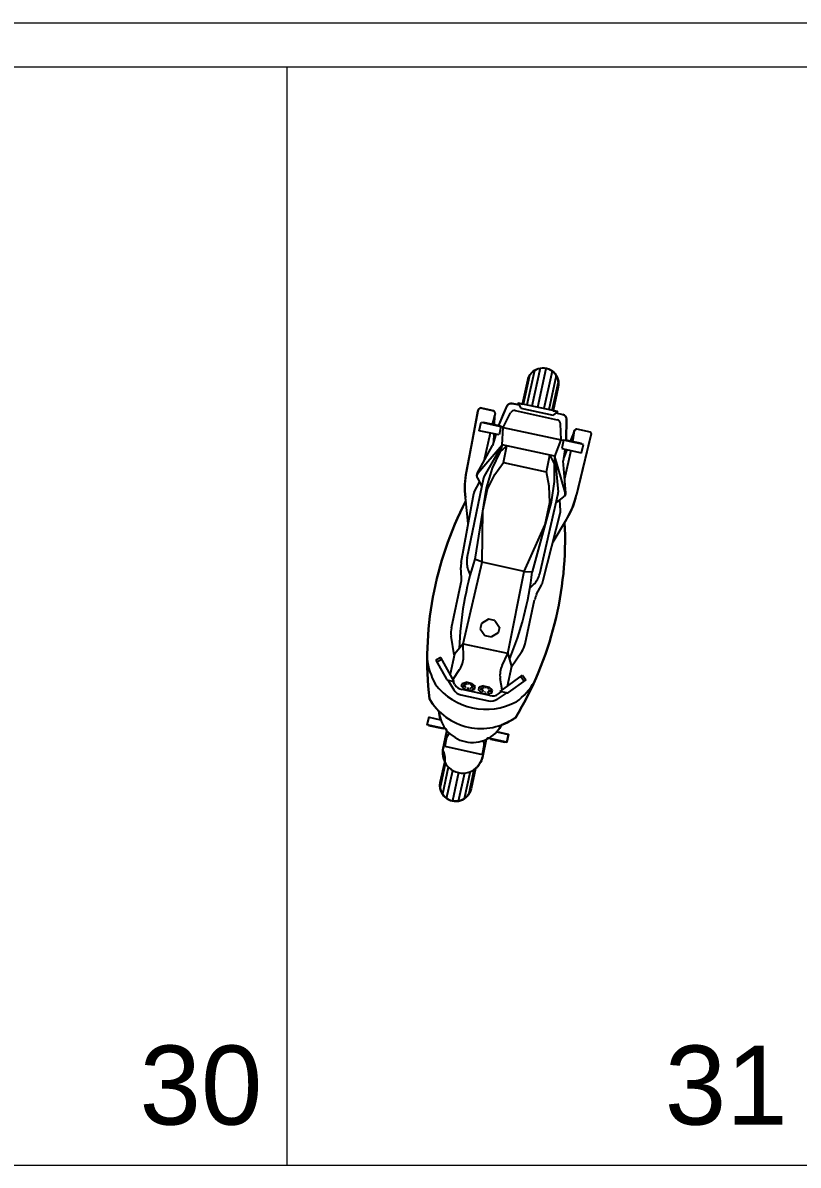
# Model space of a CAD drawing. Header units: inches. Extents: x 13 to 261, y -112 to -47.
# Drawn here: x 36.95 to 40.48, y -71.43 to -66.23 of the extents above; entities that cross this region are included whole.
import ezdxf

# ---------------------------------------------------------------- set-up
doc = ezdxf.new("R2010")
doc.units = ezdxf.units.IN
doc.header["$MEASUREMENT"] = 0
for name, color, linetype, lineweight in [('BANQUETA', 2, 'Continuous', 18), ('CAJONES', 3, 'Continuous', 20), ('TEXTOS', 124, 'Continuous', 30)]:
    doc.layers.add(name, color=color, linetype=linetype, lineweight=lineweight)
doc.layers.add('CONTORNO', color=7, linetype='Continuous')
doc.styles.add('TEXTOS', font='ARIALUNI.TTF', dxfattribs={"height": 0.36})

msp = doc.modelspace()

# ---------------------------------------------------------------- linework, layer by layer
for p, q in [((39.3035, -67.7995), (39.2663, -67.971)), ((39.2936, -67.9769), (39.3319, -67.8006)), ((39.2468, -67.8553), (39.2237, -67.9617)), ((39.2286, -67.9628), (39.2573, -67.8305)), ((39.2777, -67.8099), (39.2438, -67.9661)), ((39.3579, -67.8123), (39.3209, -67.9828)), ((39.377, -67.8329), (39.3434, -67.9877)), ((39.3586, -67.991), (39.3869, -67.8609)), ((39.3866, -67.8857), (39.3635, -67.9921)), ((39.208, -67.9663), (39.1763, -67.9594)), ((39.3826, -67.9967), (39.2044, -67.9579)), ((39.2044, -67.9579), (39.2153, -67.9813)), ((39.0224, -67.9865), (38.9684, -68.2673)), ((39.0309, -67.98), (39.0224, -67.9865)), ((39.0928, -67.9934), (39.0309, -67.98)), ((39.0992, -68.0054), (39.0849, -68.0552)), ((39.0928, -67.9934), (39.0992, -68.0054)), ((39.0945, -68.0573), (39.0962, -68.0156)), ((39.1151, -68.0592), (39.1537, -67.9709)), ((39.135, -68.0682), (39.1688, -68.0024)), ((39.1908, -67.992), (39.3808, -68.0333)), ((39.2153, -67.9813), (39.363, -68.0134)), ((39.3826, -67.9967), (39.363, -68.0134)), ((39.3759, -68.0028), (39.4076, -68.0097)), ((39.0266, -68.0833), (39.035, -68.0448)), ((39.035, -68.0448), (39.1249, -68.0643)), ((39.0443, -68.0443), (39.1166, -68.06)), ((39.1146, -68.0616), (39.1151, -68.0592)), ((39.1148, -68.0604), (39.1146, -68.0616)), ((39.135, -68.0682), (39.1148, -68.0604)), ((39.1249, -68.0643), (39.1166, -68.1028)), ((39.4, -68.1257), (39.3966, -68.0519)), ((39.4219, -68.1258), (39.4234, -68.0295)), ((39.1166, -68.1028), (39.0266, -68.0833)), ((39.0761, -68.094), (39.0482, -68.2224)), ((39.1028, -68.1003), (39.0877, -68.1504)), ((39.0932, -68.0982), (39.0918, -68.1357)), ((39.1303, -68.1479), (39.135, -68.0682)), ((39.135, -68.0682), (39.3992, -68.1256)), ((39.4414, -68.1326), (39.4571, -68.094)), ((39.4587, -68.0835), (39.451, -68.1347)), ((39.4694, -68.0752), (39.4587, -68.0835)), ((39.5364, -68.0982), (39.4691, -68.376)), ((39.4694, -68.0752), (39.5313, -68.0887)), ((39.5313, -68.0887), (39.5364, -68.0982)), ((39.017, -68.2781), (39.0877, -68.1504)), ((39.0205, -68.2773), (39.1303, -68.1479)), ((39.1303, -68.1479), (39.0491, -68.2902)), ((39.1528, -68.1528), (39.1198, -68.1809)), ((39.1303, -68.1479), (39.123, -68.1778)), ((39.3704, -68.2), (39.1303, -68.1479)), ((39.1364, -68.2282), (39.1528, -68.1528)), ((39.3712, -68.2002), (39.4, -68.1257)), ((39.4, -68.1257), (39.4216, -68.1271)), ((39.4108, -68.1264), (39.4024, -68.1649)), ((39.4024, -68.1649), (39.4924, -68.1845)), ((39.416, -68.1683), (39.4089, -68.2202)), ((39.5007, -68.1459), (39.4108, -68.1264)), ((39.4256, -68.1704), (39.4114, -68.2051)), ((39.4924, -68.1416), (39.4202, -68.1259)), ((39.4213, -68.1283), (39.4219, -68.1258)), ((39.4216, -68.1271), (39.4213, -68.1283)), ((39.4924, -68.1845), (39.5007, -68.1459)), ((39.1198, -68.1809), (39.0855, -68.2534)), ((39.3324, -68.2708), (39.3487, -68.1953)), ((39.3487, -68.1953), (39.3671, -68.2346)), ((39.3712, -68.2002), (39.3655, -68.2305)), ((39.4174, -68.3635), (39.3712, -68.2002)), ((39.3712, -68.2002), (39.3861, -68.3634)), ((39.4203, -68.3657), (39.4089, -68.2202)), ((39.4429, -68.1737), (39.415, -68.3021)), ((39.0855, -68.2534), (39.0589, -68.3451)), ((39.0976, -68.2829), (39.1364, -68.2282)), ((39.1364, -68.2282), (39.3315, -68.2706)), ((39.345, -68.3366), (39.3324, -68.2708)), ((39.3671, -68.2346), (39.3682, -68.3148)), ((38.9718, -68.6629), (39.0469, -68.2962)), ((39.0039, -68.3627), (39.0284, -68.3184)), ((39.0182, -68.2998), (39.0385, -68.3369)), ((39.0648, -68.3489), (39.0976, -68.2829)), ((39.3682, -68.3148), (39.3544, -68.4093)), ((38.9446, -68.6834), (39.0017, -68.3688)), ((39.0589, -68.3451), (39.0063, -68.6684)), ((39.0424, -68.4483), (39.0648, -68.3489)), ((39.3018, -68.7346), (39.3857, -68.3697)), ((39.3475, -68.4103), (39.345, -68.3366)), ((38.9769, -68.5053), (38.9637, -68.3877)), ((39.3544, -68.4093), (39.2681, -68.7252)), ((39.3266, -68.5101), (39.3475, -68.4103)), ((39.4102, -68.3849), (39.3763, -68.4103)), ((39.3971, -68.4482), (39.3933, -68.3976)), ((39.0403, -68.6825), (39.0424, -68.4483)), ((39.318, -68.7645), (39.3966, -68.4546)), ((39.2314, -68.724), (39.3266, -68.5101)), ((39.3625, -68.5891), (39.4234, -68.4876)), ((38.9539, -69.0531), (39.0403, -68.6825)), ((39.0403, -68.6825), (39.0063, -68.6684)), ((39.0403, -68.6825), (39.0063, -68.6684)), ((39.2306, -68.7238), (39.0403, -68.6825)), ((39.2306, -68.7238), (39.0403, -68.6825)), ((38.9457, -68.7536), (38.9432, -68.7065)), ((38.9765, -68.7189), (38.9851, -68.7411)), ((39.1563, -69.097), (39.2314, -68.724)), ((39.2314, -68.724), (39.2681, -68.7252)), ((39.2314, -68.724), (39.2681, -68.7252)), ((38.8999, -68.9809), (38.9435, -68.7801)), ((39.2743, -68.7836), (39.2573, -68.8002)), ((39.288, -68.8279), (39.3098, -68.7862)), ((39.2353, -69.0537), (39.2789, -68.8529)), ((39.0689, -68.9418), (39.037, -68.9609)), ((39.0978, -68.9481), (39.0689, -68.9418)), ((39.0978, -68.9481), (39.1189, -68.9787)), ((39.037, -68.9609), (39.0316, -68.9858)), ((39.0316, -68.9858), (39.0528, -69.0157)), ((39.1135, -69.0036), (39.0817, -69.022)), ((39.1189, -68.9787), (39.1135, -69.0036)), ((38.913, -69.103), (38.899, -69.0185)), ((38.9539, -69.0531), (38.9136, -69.1006)), ((38.9539, -69.0531), (39.1554, -69.0968)), ((38.9546, -69.1136), (38.9539, -69.0531)), ((39.0528, -69.0157), (39.0817, -69.022)), ((38.9136, -69.1006), (38.8938, -69.1916)), ((39.1305, -69.1518), (39.1563, -69.097)), ((39.1563, -69.097), (39.1732, -69.157)), ((39.1727, -69.1595), (39.2206, -69.0883)), ((38.8511, -69.1156), (38.8287, -69.1283)), ((38.8287, -69.1283), (38.8779, -69.2148)), ((38.856, -69.1243), (38.8337, -69.137)), ((38.913, -69.2258), (38.8511, -69.1156)), ((39.1732, -69.157), (39.1535, -69.248)), ((38.908, -69.2142), (38.9373, -69.1709)), ((39.1218, -69.2712), (39.2238, -69.1965)), ((39.1312, -69.2627), (39.1224, -69.2111)), ((39.2158, -69.2024), (39.2308, -69.2233)), ((39.2238, -69.1965), (39.2389, -69.2174)), ((38.8844, -69.2196), (38.913, -69.2258)), ((38.8852, -69.2202), (38.911, -69.2631)), ((38.916, -69.2389), (38.9077, -69.2251)), ((38.9454, -69.2471), (38.9482, -69.2343)), ((38.9601, -69.2604), (38.9454, -69.2471)), ((38.9482, -69.2343), (38.9671, -69.2283)), ((39.0747, -69.2895), (38.9483, -69.2621)), ((38.9519, -69.2444), (38.9636, -69.2444)), ((38.9645, -69.2404), (38.9536, -69.2363)), ((38.9676, -69.2494), (38.9593, -69.2527)), ((38.985, -69.2659), (38.9601, -69.2604)), ((38.964, -69.231), (38.97, -69.2382)), ((38.992, -69.2337), (38.9671, -69.2283)), ((38.9753, -69.2528), (38.974, -69.2584)), ((38.9784, -69.2383), (38.9798, -69.2319)), ((38.9836, -69.2529), (38.989, -69.2591)), ((38.985, -69.2659), (39.0048, -69.2601)), ((38.9937, -69.2375), (38.9861, -69.2417)), ((38.9893, -69.25), (39, -69.2548)), ((39.0018, -69.2468), (38.9902, -69.2459)), ((38.992, -69.2337), (39.0076, -69.2472)), ((39.0048, -69.2601), (39.0076, -69.2472)), ((39.0241, -69.2642), (39.0269, -69.2514)), ((39.0466, -69.2456), (39.0269, -69.2514)), ((39.0423, -69.2615), (39.0306, -69.2614)), ((39.0323, -69.2534), (39.0432, -69.2575)), ((39.0435, -69.2483), (39.0487, -69.2553)), ((39.0466, -69.2456), (39.0715, -69.251)), ((39.0571, -69.2554), (39.0585, -69.249)), ((39.0732, -69.2547), (39.0648, -69.2588)), ((39.0689, -69.263), (39.0805, -69.2639)), ((39.0863, -69.2643), (39.0715, -69.251)), ((39.2389, -69.2174), (39.1583, -69.2757)), ((38.9432, -69.2862), (39.0693, -69.3136)), ((39.0396, -69.2777), (39.0241, -69.2642)), ((39.0463, -69.2665), (39.0388, -69.27)), ((39.0396, -69.2777), (39.0645, -69.2831)), ((39.054, -69.2699), (39.0527, -69.2755)), ((39.0623, -69.27), (39.0685, -69.2764)), ((39.0645, -69.2831), (39.0835, -69.2771)), ((39.0787, -69.2719), (39.068, -69.2671)), ((39.0835, -69.2771), (39.0863, -69.2643)), ((39.1494, -69.2776), (39.1082, -69.3059)), ((39.1136, -69.2819), (39.1269, -69.2727)), ((39.1503, -69.2774), (39.1218, -69.2712)), ((38.7903, -69.4229), (38.798, -69.3875)), ((38.798, -69.3875), (38.8506, -69.3989)), ((38.873, -69.4408), (38.7903, -69.4229)), ((38.8637, -69.4413), (38.7978, -69.427)), ((38.8794, -69.4494), (38.8618, -69.5302)), ((38.8895, -69.46), (38.8779, -69.4806)), ((39.1594, -69.466), (39.1068, -69.4546)), ((39.1517, -69.5013), (39.1594, -69.466)), ((38.8779, -69.4806), (38.8693, -69.5199)), ((38.8693, -69.5199), (39.0395, -69.5569)), ((39.0481, -69.5175), (39.0395, -69.5569)), ((39.0588, -69.4884), (39.0413, -69.5692)), ((39.046, -69.4936), (39.0481, -69.5175)), ((39.069, -69.4834), (39.1517, -69.5013)), ((39.0773, -69.4877), (39.1431, -69.502)), ((38.8486, -69.7122), (38.8733, -69.5984)), ((38.8696, -69.5919), (38.8497, -69.6838)), ((38.8858, -69.6144), (38.8589, -69.738)), ((38.9787, -69.7404), (39.0035, -69.6258)), ((39.0096, -69.6213), (38.9894, -69.7142)), ((38.8781, -69.7581), (38.9059, -69.63)), ((38.9323, -69.64), (38.9044, -69.7689)), ((38.9327, -69.77), (38.9606, -69.6416)), ((38.9855, -69.6355), (38.9585, -69.7596))]:
    msp.add_line(p, q)
for centre, radius, start, end in [((39.3164, -67.87), 0.0711, 347.4138, 168.0764), ((39.172, -67.9789), 0.02, 77.7451, 156.3944), ((39.1866, -68.0115), 0.02, 77.7451, 152.8132), ((39.4034, -68.0292), 0.02, 359.0958, 77.7451), ((39.3766, -68.0528), 0.02, 2.6769, 77.7451), ((39.3612, -68.3429), 0.4, 169.1026, 186.4393), ((39.0345, -68.2878), 0.02, 151.0169, 208.6588), ((39.0358, -68.2902), 0.02, 139.6875, 208.6588), ((39.0665, -68.3002), 0.02, 150.2903, 168.4395), ((39.0214, -68.3724), 0.02, 151.104, 169.7152), ((39.3662, -68.3653), 0.02, 347.0507, 5.1999), ((39.3982, -68.3689), 0.02, 306.8314, 15.8026), ((39.4004, -68.3673), 0.02, 306.8314, 4.4732), ((39.0803, -68.2819), 0.4, 329.0509, 346.3875), ((40.3649, -69.1261), 1.5751, 152.6872, 186.5126), ((39.3772, -68.4497), 0.02, 345.7749, 4.3861), ((37.8421, -68.5781), 1.5751, 328.9775, 2.803), ((40.4561, -69.1322), 1.5221, 162.2593, 177.8583), ((39.043, -68.7013), 0.1, 169.7152, 183.0326), ((39.0698, -68.6829), 0.1, 168.4395, 201.0724), ((37.7566, -68.5458), 1.5221, 337.6319, 353.2309), ((39.2043, -68.7121), 0.1, 314.4177, 347.0507), ((38.8458, -68.7588), 0.1, 347.7451, 3.0326), ((39.2211, -68.7399), 0.1, 332.4576, 345.7749), ((39.3767, -68.8742), 0.1, 152.4576, 167.7451), ((38.9976, -69.0021), 0.1, 167.7451, 189.4319), ((39.1376, -69.0325), 0.1, 326.0582, 347.7451), ((39.0929, -69.0899), 0.3045, 185.6307, 208.946), ((38.8546, -69.1148), 0.1, 325.8391, 0.663), ((39.221, -69.1943), 0.1, 154.8271, 189.6511), ((39.0577, -69.0612), 0.2907, 217.2926, 298.1976), ((38.8866, -69.2098), 0.01, 209.6127, 257.7451), ((38.9538, -69.2373), 0.05, 210.9833, 257.7451), ((38.9589, -69.2132), 0.05, 210.9833, 257.7451), ((39.0145, -69.0729), 0.3045, 306.5442, 329.8594), ((39.0345, -69.1676), 0.2716, 210.3012, 305.1889), ((39.0799, -69.2647), 0.05, 257.7451, 304.5069), ((39.0853, -69.2407), 0.05, 257.7451, 304.5069), ((39.1525, -69.2676), 0.01, 257.7451, 305.8774), ((38.9949, -69.35), 0.1524, 183.8026, 331.6872), ((38.9514, -69.5502), 0.0918, 167.4138, 348.0764), ((38.9191, -69.6993), 0.0711, 167.4138, 348.0764)]:
    msp.add_arc(centre, radius, start, end)
at = {"layer": 'BANQUETA'}
msp.add_line((26.3507, -66.2268), (45.4507, -66.2268), dxfattribs=at)
at = {"layer": 'CAJONES'}
for p, q in [((26.1507, -66.4268), (45.4507, -66.4268)), ((38.1507, -66.4268), (38.1507, -71.4268)), ((26.1507, -71.4268), (45.3507, -71.4268))]:
    msp.add_line(p, q, dxfattribs=at)
at = {"layer": 'CONTORNO'}
msp.add_lwpolyline([(39.5364, -68.0982), (39.4959, -68.2654), (39.4759, -68.3476), (39.4652, -68.3908), (39.4538, -68.4252), (39.4389, -68.4591), (39.4153, -68.501, -0.148672), (39.1919, -69.3898, -0.056745), (39.1291, -69.4223, -0.046105), (39.1068, -69.4546), (39.1594, -69.466), (39.1517, -69.5013), (39.069, -69.4834, 0.349135), (39.0588, -69.4884), (39.0408, -69.5713, -0.173873), (39.0096, -69.6213), (38.9894, -69.7142, -0.9943), (38.8495, -69.6846), (38.8696, -69.5919, 0.187808), (38.8607, -69.5359), (38.8794, -69.4494, 0.474398), (38.8724, -69.4407), (38.7903, -69.4229), (38.798, -69.3875), (38.8506, -69.3989, -0.06519), (38.8429, -69.3601, -0.064755), (38.8, -69.3047, -0.148672), (38.9654, -68.4033, -0.072089), (38.9654, -68.2845), (38.9954, -68.1269), (39.0209, -67.9941), (39.0267, -67.9832), (39.0309, -67.98), (39.0928, -67.9934), (39.0992, -68.0054), (39.0962, -68.0156), (39.0946, -68.0552), (39.1151, -68.0592), (39.1361, -68.0111), (39.1537, -67.9709, -0.35731), (39.1763, -67.9594), (39.208, -67.9663), (39.2044, -67.9579), (39.2236, -67.9621), (39.2473, -67.8534, -1.013858), (39.3858, -67.8855), (39.3866, -67.8857), (39.3634, -67.9925), (39.3826, -67.9967), (39.3759, -68.0028), (39.4076, -68.0097, -0.35731), (39.4234, -68.0295), (39.4219, -68.1258), (39.4218, -68.1262), (39.4422, -68.1307), (39.4571, -68.094), (39.4587, -68.0835), (39.4694, -68.0752), (39.5313, -68.0887), (39.5364, -68.0982)], format="xyb", dxfattribs=at)

# ---------------------------------------------------------------- texts
at = {"layer": 'TEXTOS', "style": 'TEXTOS'}
for s, p in [('30', (37.4802, -71.2424)), ('31', (39.8711, -71.2424))]:
    msp.add_text(s, height=0.36, dxfattribs=at).set_placement(p)

doc.saveas('drawing.dxf')
